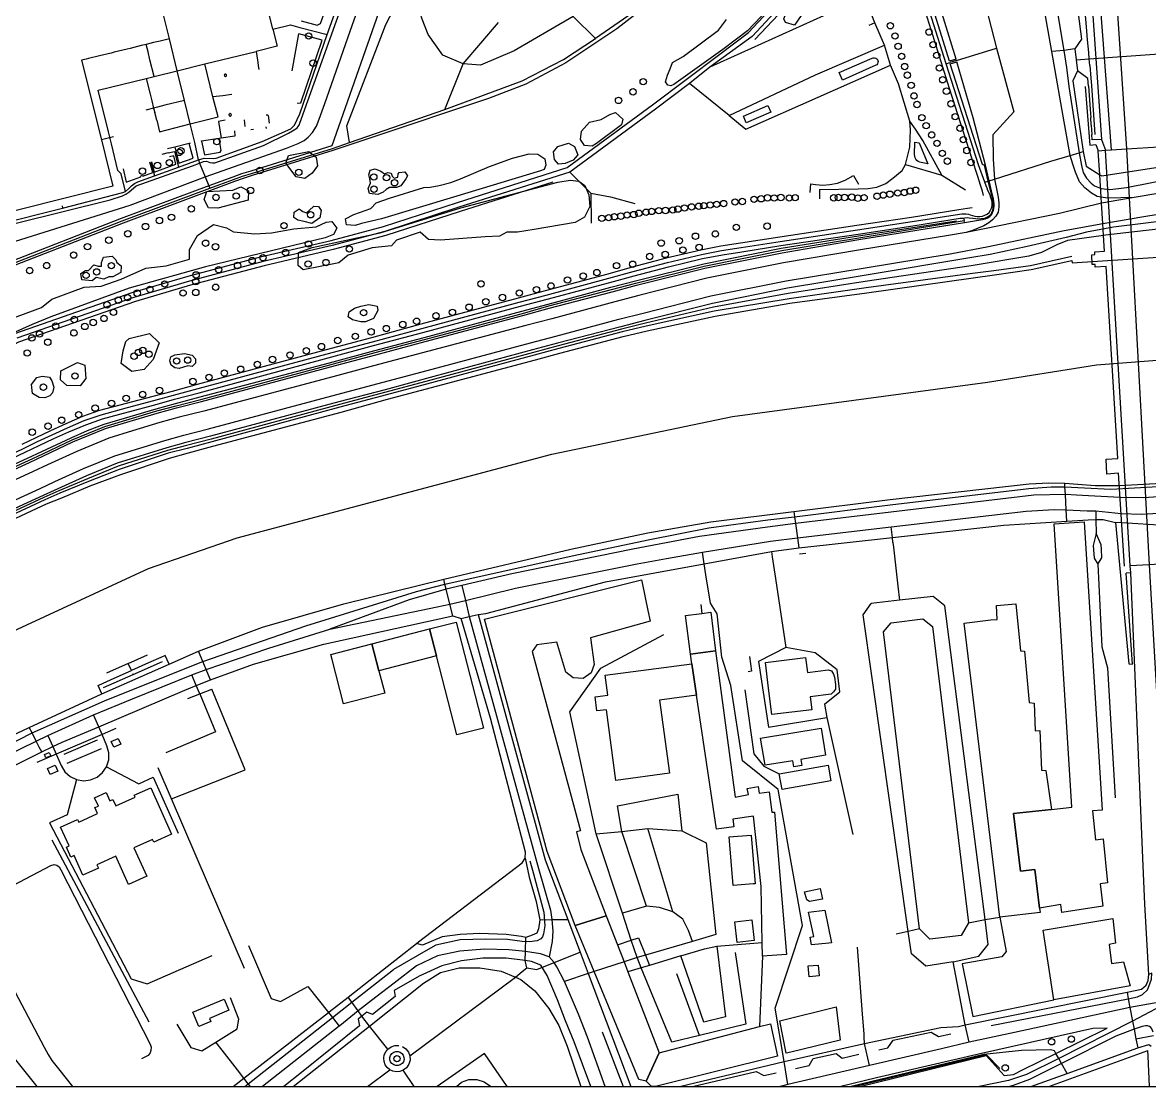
# Model space of a CAD drawing. Header units: metres. Extents: x -847 to 846, y -696 to 697.
# Drawn here: x -468 to 61, y -696 to -196 of the extents above; entities that cross this region are included whole.
import ezdxf

# ---------------------------------------------------------------- set-up
doc = ezdxf.new("R2010")
doc.units = ezdxf.units.M
for name, color, linetype in [('OSM_BARRIER', 1, 'Continuous'), ('OSM_BUILDING', 8, 'Continuous'), ('OSM_GREEN_EXISTING', 94, 'Continuous'), ('OSM_HYDROGRAPHY', 5, 'Continuous'), ('OSM_PATH', 32, 'Continuous'), ('OSM_ROAD_LOCAL', 9, 'Continuous'), ('OSM_ROAD_MAJOR', 30, 'Continuous'), ('OSM_TECHNICAL', 4, 'Continuous'), ('SITE_BORDER', 3, 'Continuous')]:
    doc.layers.add(name, color=color, linetype=linetype)

msp = doc.modelspace()

# ---------------------------------------------------------------- linework, layer by layer
at = {"layer": 'OSM_BARRIER'}
for points in [[(-111.005, -68.473), (-111.719, -80.796), (-115.829, -103.894), (-122.138, -124.667), (-129.167, -142.233), (-138.752, -158.252), (-152.622, -171.343), (-188.757, -199.262), (-212.569, -215.225), (-231.376, -225.222), (-248.943, -232.012), (-304.116, -250.502), (-321.965, -256.413)], [(22.102, -81.898), (18.487, -83.078), (16.132, -84.146), (13.632, -85.582), (11.195, -87.597), (8.865, -90.013), (6.979, -92.618), (5.294, -95.657), (4.373, -98.518), (3.991, -101.624), (4.035, -105.074), (4.329, -108.748), (4.999, -113.412), (5.801, -118.11), (21.231, -209.514), (22.409, -217.396)], [(43.615, -256.102), (30.898, -88.755), (30.503, -86.017), (29.075, -83.835), (26.631, -82.465), (24.414, -82.031), (22.102, -81.898)], [(-16.439, -277.597), (-17.04, -275.416), (-17.93, -272.599), (-19.195, -268.636), (-21.795, -260.399), (-32.426, -227.292), (-41.836, -197.214), (-52.799, -162.604), (-62.002, -133.238), (-63.337, -124.667)], [(-32.527, -214.502), (-58.582, -130.466)], [(-29.407, -213.5), (-55.355, -129.42)], [(31.863, -198.394), (25.729, -127.75)], [(-529.917, -371.429), (-515.383, -365.796), (-471.404, -342.33), (-416.237, -323.038), (-390.012, -315.413), (-355.418, -306.184), (-322.86, -298.592), (-298.277, -292.024), (-263.508, -280.737), (-211.924, -264.35), (-172.011, -235.029), (-140.293, -211.14), (-126.849, -201.01), (-108.186, -180.961), (-98.281, -162.593), (-94.504, -152.341)], [(-123.86, -204.327), (-104.546, -183.577), (-94.222, -164.419), (-90.331, -153.877)], [(-537.66, -307.075), (-426.548, -279.512), (-420.753, -277.631), (-419.219, -276.929), (-417.853, -276.028), (-414.388, -273.056), (-387.989, -263.638), (-384.581, -262.369), (-382.695, -261.534), (-381.304, -261.445), (-379.751, -261.99), (-378.51, -262.246), (-377.483, -262.169), (-354.591, -254.02), (-342.839, -248.209), (-340.978, -247.229), (-339.406, -246.272), (-338.754, -245.704), (-338.309, -245.137), (-337.908, -244.435), (-337.583, -243.623), (-309.892, -166.144)], [(-336.956, -195.611), (-329.438, -197.581), (-327.835, -196.824), (-321.695, -179.692), (-326.118, -176.876)], [(-294.118, -175.061), (-296.417, -179.636), (-322.572, -254.243)], [(32.383, -204.383), (31.863, -198.394)], [(-341.066, -218.999), (-338.027, -201.689)], [(-338.804, -234.205), (-337.131, -234.027), (-327.07, -204.583), (-338.027, -201.689)], [(32.902, -210.338), (32.383, -204.383)], [(33.435, -216.461), (33.172, -213.422), (32.902, -210.338)], [(-29.407, -213.5), (-32.527, -214.502)], [(-32.113, -215.771), (-29, -214.78)], [(-15.624, -263.237), (-16.119, -263.248), (-16.608, -263.17), (-16.934, -262.903), (-17.14, -262.525), (-32.113, -215.771)], [(-15.624, -263.237), (-21.331, -241.118), (-29, -214.78)], [(33.435, -216.461), (33.955, -222.461)], [(22.409, -217.396), (23.568, -226.301), (28.398, -257.437), (29.476, -263.46), (30.328, -266.733), (31.812, -269.415), (33.993, -271.731), (35.534, -273.067), (38.748, -274.313), (42.832, -274.659), (46.91, -274.18), (50.644, -273.701), (84.819, -267.033)], [(31.299, -226.402), (33.454, -253.842), (36.16, -253.63)], [(33.955, -222.461), (34.256, -225.967)], [(34.256, -225.967), (35.791, -248.877)], [(-372.584, -242.242), (-375.697, -242.721), (-374.463, -250.658)], [(-368.261, -247.218), (-367.985, -249.656), (-374.463, -250.658), (-375.422, -250.814)], [(-396.283, -254.799), (-394.31, -262.391), (-387.625, -259.953), (-389.417, -253.107)], [(-389.417, -253.107), (-396.283, -254.799)], [(-389.004, -253.007), (-389.417, -253.107)], [(-383.66, -252.094), (-383.992, -252.15)], [(-383.66, -252.094), (-382.282, -258.45), (-375.002, -257.115), (-374.413, -256.413), (-375.422, -250.814)], [(-375.422, -250.814), (-383.66, -252.094)], [(36.16, -253.63), (37.401, -256.491)], [(-321.965, -256.413), (-359.973, -268.202), (-364.17, -269.471), (-368.255, -270.974), (-420.547, -290.477), (-531.326, -333.569), (-647.594, -379.522)], [(-322.572, -254.243), (-360.606, -266.031), (-364.884, -267.334), (-369.057, -268.859), (-380.302, -273.056), (-421.355, -288.373), (-532.128, -331.465), (-547.446, -337.354)], [(-407.19, -261.734), (-405.862, -266.532), (-395.694, -262.881), (-396.734, -258.873), (-398.795, -259.408)], [(-396.283, -254.799), (-399.735, -255.645)], [(-420.54, -265.074), (-418.993, -271.241), (-412.221, -268.814), (-412.377, -268.38), (-411.431, -268.046), (-411.275, -268.48), (-406.595, -266.799), (-407.942, -261.912)], [(-26.475, -288.128), (-25.291, -287.95), (-24.232, -287.861), (-23.173, -287.95), (-21.532, -288.24), (-20.235, -288.373), (-19.17, -288.44), (-17.642, -288.395), (-15.894, -288.106), (-14.277, -287.46), (-13.143, -286.425), (-12.536, -285.457), (-12.154, -284.41), (-11.928, -283.564), (-11.797, -282.562), (-11.797, -281.471), (-11.891, -280.414), (-12.172, -279.223), (-14.265, -270.74), (-16.119, -263.248)], [(-16.921, -288.763), (-15.643, -288.429), (-14.528, -287.961), (-13.551, -287.316), (-12.836, -286.57), (-12.223, -285.512), (-11.84, -284.499), (-11.634, -283.575), (-11.508, -282.596), (-11.54, -281.505), (-11.634, -280.369), (-11.865, -279.156), (-12.135, -277.998), (-13.858, -270.607), (-15.624, -263.237)], [(-97.849, -276.106), (-97.642, -271.976), (-95.375, -272.354), (-91.929, -272.621), (-88.59, -272.421), (-85, -271.742), (-81.429, -270.339), (-77.583, -268.068), (-75.233, -272.165)], [(-218.665, -271.23), (-262.23, -284.989), (-297.119, -296.321), (-321.852, -302.923), (-354.291, -310.481), (-388.797, -319.687), (-414.739, -327.235), (-469.619, -346.404), (-512.745, -369.492), (-528.551, -375.815)], [(-21.858, -283.353), (-24.082, -283.698), (-28.141, -284.31), (-50.319, -287.794), (-75.948, -291.613), (-112.221, -297.145), (-130.62, -299.839), (-139.873, -301.308), (-149.295, -303.19), (-165.44, -306.997), (-181.465, -311.194), (-192.967, -314.389), (-222.342, -322.303), (-235.035, -325.765), (-280.749, -337.999), (-303.947, -344.311), (-325.097, -350.011), (-385.733, -366.275), (-397.392, -369.481), (-406.589, -371.863), (-419.012, -375.091), (-431.523, -378.453), (-439.592, -381.292), (-447.429, -384.665), (-454.633, -387.96), (-461.481, -391.232), (-467.99, -394.416)], [(126.849, -282.262), (44.448, -292.37), (31.844, -294.807)], [(-607.117, -467.252), (-590.81, -459.727), (-565.45, -448.039), (-537.328, -434.881), (-464.914, -401.852), (-458.235, -398.735), (-444.434, -392.245), (-429.042, -385.889), (-404.741, -378.631), (-395.638, -376.204), (-383.954, -373.243), (-323.437, -356.968), (-302.105, -351.28), (-278.963, -345.046), (-233.036, -332.856), (-220.676, -329.35), (-191.15, -321.658), (-179.711, -318.608), (-147.641, -310.659), (-111.281, -303.29), (-75.108, -297.357), (-25.566, -289.308)], [(-606.572, -468.121), (-590.365, -460.685), (-565.006, -448.996), (-536.908, -435.849), (-464.513, -402.821), (-457.816, -399.704), (-444.052, -393.225), (-428.71, -386.891), (-404.459, -379.655), (-395.369, -377.217), (-383.697, -374.256), (-323.192, -357.992), (-301.836, -352.304), (-278.706, -346.07), (-232.748, -333.858), (-220.413, -330.463), (-190.893, -322.671), (-179.466, -319.632), (-147.41, -311.683), (-111.112, -304.392), (-74.977, -298.225), (-25.41, -290.243)], [(-559.618, -443.987), (-537.748, -433.923), (-465.352, -400.795), (-458.68, -397.722), (-444.835, -391.243), (-437.217, -387.859), (-429.367, -384.921), (-405.016, -377.618), (-395.914, -375.136), (-384.286, -371.963), (-323.662, -356.011), (-302.368, -350.3), (-279.201, -344.111), (-233.343, -331.765), (-220.858, -328.571), (-191.42, -320.578), (-179.961, -317.528), (-147.886, -309.546), (-111.45, -302.177), (-75.233, -296.488), (-29.256, -289.342)], [(-538.506, -432.176), (-466.499, -398.034), (-459.902, -394.884), (-452.954, -391.644), (-445.913, -388.505), (-438.057, -385.121), (-430.219, -382.371), (-417.997, -379.021), (-405.536, -375.714), (-396.434, -373.143), (-384.762, -370.082), (-324.214, -353.707), (-302.976, -347.996), (-279.778, -341.818), (-233.97, -329.55), (-221.415, -326.211), (-191.99, -318.296), (-180.513, -315.201), (-164.387, -310.96), (-148.418, -307.13), (-139.115, -305.438), (-129.925, -303.958), (-111.619, -301.075), (-75.359, -295.62), (-49.73, -291.702), (-27.527, -288.24), (-26.475, -288.128), (-25.974, -288.251), (-25.723, -288.585), (-25.623, -288.907), (-25.566, -289.308)], [(-25.41, -290.243), (-25.566, -289.308)], [(-25.41, -290.243), (-16.921, -288.763)], [(31.844, -294.807), (22.246, -297.268), (3.934, -301.464), (-13.394, -305.194), (-22.854, -306.73), (-72.508, -315.09), (-108.574, -321.057), (-143.757, -328.159), (-175.551, -336.14), (-186.79, -339.101), (-216.541, -346.849), (-228.2, -349.955), (-274.54, -362.512), (-297.519, -368.69), (-319.277, -374.356), (-379.538, -390.564), (-391.102, -393.548), (-400.011, -395.941), (-423.278, -403.188), (-437.756, -409.177), (-451.131, -415.177), (-458.116, -418.305), (-530.149, -451.412)], [(25.003, -306.151), (5.507, -310.559), (-11.74, -312.897), (-21.695, -314.199), (-71.663, -320.856), (-107.829, -325.955), (-142.943, -331.855), (-174.906, -338.845), (-186.176, -341.562), (-215.946, -349.354), (-227.479, -352.527), (-273.933, -364.916), (-296.899, -371.05), (-318.682, -376.839), (-378.886, -393.136), (-390.401, -396.219), (-399.303, -398.524), (-422.295, -406.138), (-436.729, -411.771), (-450.229, -417.259), (-457.283, -420.309), (-529.152, -453.694)], [(-528.294, -455.675), (-456.456, -422.313), (-449.314, -419.374), (-435.914, -413.83), (-421.505, -408.487), (-398.658, -400.884), (-389.874, -398.245), (-378.366, -395.173), (-318.124, -379.165), (-296.36, -373.098), (-273.413, -366.965), (-226.884, -354.631), (-215.414, -351.603), (-185.631, -343.755), (-174.373, -341.105), (-142.448, -334.092), (-107.497, -328.125), (-71.324, -323.16), (-21.375, -316.236), (-11.327, -314.834), (5.801, -312.329), (25.021, -308.099), (25.166, -309.134), (79.681, -305.594)], [(-519.304, -558.312), (-463.247, -529.814), (-429.236, -514.786), (-394.535, -500.838), (-383.102, -496.207), (-334.72, -479.575), (-282.71, -463.356), (-269.372, -459.983), (-209.619, -446.725), (-173.239, -439.077), (-145.511, -433.534), (-117.702, -429.838), (-105.267, -428.302), (-60.405, -422.691), (4.793, -415.044), (15.211, -414.287), (21.739, -414.209), (30.841, -414.71), (43.315, -415.344), (87.763, -412.817)], [(-102.842, -445.679), (-99.942, -445.345)], [(-149.277, -469.468), (-148.757, -473.687)], [(-429.649, -508.485), (-415.823, -502.329), (-402.053, -496.207)], [(-126.335, -493.925), (-125.414, -500.815), (-127.068, -501.082)], [(-415.823, -502.329), (-415.986, -502.073)], [(-397.849, -560.716), (-363.199, -547.046), (-378.83, -509.242)], [(-390.163, -513.617), (-384.556, -511.491), (-378.83, -509.242)], [(-128.64, -509.609), (-124.343, -539.61), (-119.719, -545.365), (-112.415, -549.061)], [(-423.886, -527.732), (-430.351, -530.504), (-451.964, -539.733), (-461.048, -543.606)], [(-432.682, -533.265), (-448.281, -539.933)], [(-397.849, -560.716), (-403.97, -546.222)], [(-363.487, -640.365), (-397.849, -560.716)], [(-453.919, -580.041), (-408.462, -665.446)], [(-229.584, -589.904), (-228.325, -594.146), (-223.025, -614.005), (-222.43, -620.428), (-223.144, -624.124)], [(-8.865, -616.343), (-5.876, -632.428), (-7.975, -634.855), (-26.5, -638.261), (-21.501, -662.841), (16.577, -655.093)], [(-23.549, -618.903), (-15.699, -617.389), (-8.865, -616.343)], [(-223.144, -624.124), (-223.608, -625.46), (-224.404, -626.417), (-226.095, -627.352), (-229.672, -627.92), (-233.137, -627.742), (-239.978, -626.718), (-250.333, -626.573), (-262.205, -626.907), (-273.619, -629.356)], [(-46.51, -621.808), (-51.816, -623.022), (-57.492, -624.313)], [(-273.619, -629.356), (-278.387, -632.061), (-293.523, -640.844)], [(-188.362, -629.3), (-181.878, -627.085), (-178.533, -625.949), (-175.282, -634.131), (-173.377, -638.929)], [(-141.796, -629.935), (-120.427, -628.131)], [(-158.599, -634.388), (-173.377, -638.929), (-177.224, -640.109), (-183.457, -642.013)], [(-120.302, -634.554), (-121.68, -667.65)], [(-208.748, -674.874), (-212.807, -664.934), (-216.529, -655.115), (-221.346, -643.649), (-224.366, -638.785), (-228.682, -637.07), (-231.671, -636.603), (-240.573, -635.568), (-251.643, -635.478), (-261.685, -636.714), (-270.863, -639.119), (-281.45, -644.017), (-293.297, -650.74)], [(-363.352, -695.747), (-361.739, -694.478), (-322.203, -663.397), (-313.081, -656.228), (-293.523, -640.844)], [(-12.956, -667.205), (51.484, -654.57), (55.731, -653.635), (58.087, -652.611), (60.449, -650.317), (61.62, -647.59), (62.409, -645.308), (62.535, -642.603)], [(-293.297, -650.74), (-292.708, -653.457), (-303.421, -661.95), (-306.021, -660.837)], [(-306.021, -660.837), (-308.351, -662.707), (-310.174, -664.165)], [(-310.174, -664.165), (-309.535, -667.327), (-336.749, -689.201), (-344.988, -695.747)], [(-195.51, -670.11), (-185.676, -695.747)], [(-61.357, -677.624), (-58.92, -674.017), (-41.009, -670.299), (-37.57, -672.336)], [(-37.57, -672.336), (-31.919, -671.078)], [(41.491, -668.407), (34.87, -668.596), (-17.422, -680.329)], [(-6.885, -690.559), (-2.431, -690.147), (2.105, -687.799), (17.51, -680.218), (41.491, -668.407)], [(57.936, -667.672), (54.209, -668.852), (45.626, -672.08), (20.097, -684.904), (5.131, -692.418), (-2.6, -695.357)], [(63.186, -670.232), (62.472, -668.685), (62.009, -668.051), (61.382, -667.55), (60.536, -667.216), (59.534, -667.216), (57.936, -667.672)], [(-200.914, -695.747), (-208.748, -674.874)], [(-240.11, -695.747), (-250.791, -680.318), (-273.074, -695.747)], [(-98.344, -685.851), (-96.534, -682.656), (-85.62, -680.229), (-82.876, -682.411)], [(-17.422, -680.329), (-66.726, -691.762), (-83.446, -695.747)], [(-82.876, -682.411), (-75.002, -680.663)], [(-8.777, -687.298), (-15.079, -680.908), (-76.6, -695.747)], [(-74.621, -695.747), (-15.205, -681.242), (-6.885, -690.559)], [(-65.673, -678.581), (-61.357, -677.624)], [(14.145, -695.747), (60.693, -678.938)], [(61.406, -695.747), (60.862, -681.52), (60.693, -678.938)], [(-104.847, -687.298), (-98.344, -685.851)], [(-153.097, -695.747), (-123.234, -688.656), (-119.713, -690.604)], [(-119.713, -690.604), (-113.918, -689.313)], [(-2.6, -695.357), (-4.282, -695.747)]]:
    msp.add_lwpolyline(points, dxfattribs=at)
at = {"layer": 'OSM_BUILDING'}
for points in [[(30.779, -430.706), (39.28, -566.037), (34.732, -566.316), (36.135, -579.941), (39.625, -579.585), (41.742, -600.112), (38.34, -600.613), (39.512, -611.133), (20.254, -614.105), (19.834, -610.409), (9.817, -612.079), (7.587, -593.845), (0.89, -594.669), (-2.406, -567.674), (15.38, -565.703), (24.959, -564.702), (16.595, -431.597)], [(-208.209, -620.116), (-221.384, -585.496), (-250.822, -476.381), (-177.061, -457.879), (-176.779, -459.271), (-174.098, -472.407), (-173.083, -477.371), (-201.111, -485.231), (-199.401, -497.654), (-200.735, -501.561), (-204.519, -504.244), (-209.155, -503.999), (-212.563, -501.316), (-216.811, -487.179), (-226.17, -488.481), (-228.425, -491.654), (-205.753, -575.7), (-207.614, -576.29), (-205.578, -584.572), (-193.631, -615.608)], [(-25.516, -478.206), (-13.093, -476.692), (-10.042, -476.614), (-10.412, -470.002), (-1.303, -469.245), (0.846, -491.253), (2.694, -491.342), (4.88, -515.454), (7.23, -515.877), (7.818, -528.812), (9.917, -528.645), (10.675, -547.224), (12.774, -547.391), (15.38, -565.703), (-2.406, -567.674), (0.89, -594.669), (7.587, -593.845), (9.817, -612.079), (10.055, -614.027), (-8.865, -616.343)], [(-156.368, -474.622), (-148.757, -473.687), (-144.578, -473.175), (-142.348, -491.32), (-154.138, -492.767)], [(-273.419, -493.657), (-300.408, -500.648), (-303.684, -488.002), (-276.695, -481.012)], [(-276.695, -481.012), (-264.122, -477.761), (-251.235, -527.51), (-263.809, -530.771), (-273.419, -493.657)], [(-41.761, -626.673), (-46.51, -621.808), (-63.493, -482.314), (-59.847, -478.095), (-45.056, -476.292), (-40.47, -479.876), (-23.549, -618.903), (-26.97, -624.87)], [(-300.408, -500.648), (-297.682, -511.179), (-317.009, -516.188), (-322.391, -495.405), (-323.011, -493.012), (-303.684, -488.002)], [(-142.348, -491.32), (-133.095, -559.893), (-126.842, -558.713), (-127.45, -555.885), (-122.244, -555.017), (-121.774, -558.022), (-117.182, -557.466), (-115.879, -566.984), (-114.676, -566.939), (-109.032, -633.82), (-120.302, -634.554), (-120.427, -628.131), (-120.947, -601.96), (-124.531, -568.909), (-134.147, -570.323), (-133.709, -573.819), (-141.859, -574.898), (-151.256, -512.036), (-153.455, -497.331), (-154.138, -492.767)], [(-193.606, -518.894), (-198.035, -519.484), (-198.912, -512.905), (-192.936, -512.103), (-194.182, -502.763), (-153.455, -497.331), (-151.256, -512.036), (-168.591, -514.352), (-163.992, -548.738), (-189.171, -552.1)], [(-117.389, -508.83), (-118.88, -496.663), (-100.061, -494.348), (-99.196, -501.383), (-89.379, -500.181), (-87.963, -500.626), (-86.911, -502.14), (-86.422, -503.587), (-85.99, -507.127), (-86.071, -509.198), (-86.911, -510.5), (-87.982, -511.58), (-97.874, -512.793), (-97.129, -518.905), (-115.867, -521.209)], [(-121.167, -532.33), (-92.731, -527.621), (-90.651, -540.311), (-102.241, -542.215), (-101.758, -545.143), (-105.599, -545.777), (-106.081, -542.861), (-119.093, -544.987)], [(-422.846, -532.363), (-421.624, -535.001), (-424.863, -536.504), (-426.078, -533.866)], [(-455.153, -538.976), (-454.483, -540.534), (-456.757, -541.514), (-457.427, -539.955)], [(-452.34, -544.931), (-451.1, -547.736), (-454.696, -549.328), (-455.936, -546.523)], [(-89.467, -544.898), (-88.133, -552.256), (-111.074, -556.43), (-112.415, -549.061)], [(-418.003, -600.958), (-423.955, -587.7), (-432.801, -591.674), (-432.061, -593.311), (-439.385, -596.595), (-443.513, -587.388), (-445.054, -588.079), (-447.141, -583.437), (-445.894, -582.869), (-449.859, -574.03), (-441.859, -570.446), (-441.327, -571.626), (-432.462, -567.64), (-433.728, -564.824), (-432.13, -564.112), (-433.884, -560.204), (-428.465, -557.777), (-426.717, -561.674), (-425.289, -561.039), (-423.93, -564.056), (-414.921, -560.015), (-415.353, -559.058), (-407.51, -555.54), (-397.743, -577.303), (-406.094, -581.054), (-406.626, -579.874), (-415.391, -583.804), (-409.42, -597.107)], [(-125.665, -577.759), (-123.773, -600.613), (-124.625, -600.68), (-134.053, -601.459), (-135.939, -578.605)], [(-93.213, -602.806), (-92.173, -607.76), (-98.187, -608.973), (-99.534, -608.072), (-100.599, -604.398)], [(-91.039, -613.003), (-87.807, -628.276), (-89.173, -628.454), (-97.254, -629.3), (-97.881, -625.593), (-96.139, -625.326), (-98.62, -613.994)], [(-188.362, -629.3), (-185.299, -637.248), (-183.457, -642.013), (-168.854, -679.906), (-174.956, -693.298), (-178.376, -692.474), (-199.288, -641.757), (-208.209, -620.116), (-193.631, -615.608)], [(-125.289, -617.589), (-124.211, -627.263), (-132.168, -628.154), (-133.245, -618.48)], [(45.476, -628.51), (42.419, -629.155), (43.571, -638.05), (49.178, -637.248), (52.348, -648.458), (16.577, -655.093), (11.558, -622.332), (44.273, -616.844)], [(-141.796, -629.935), (-137.731, -663.086), (-147.854, -665.557), (-158.599, -634.388), (-147.504, -631.17)], [(-94.09, -638.751), (-93.671, -643.839), (-98.419, -644.228), (-98.839, -639.141)], [(-387.744, -660.926), (-373.079, -654.726), (-370.867, -659.958), (-380.001, -663.82), (-379.362, -665.334), (-384.894, -667.672)], [(-85.758, -658.421), (-83.81, -674.017), (-106.996, -679.594), (-109.157, -680.118), (-112.076, -665)], [(-168.854, -679.906), (-121.68, -667.65), (-116.524, -666.314), (-113.192, -681.498), (-170.545, -695.747), (-172.363, -695.747), (-174.956, -693.298)]]:
    msp.add_lwpolyline(points, close=True, dxfattribs=at)
at = {"layer": 'OSM_GREEN_EXISTING'}
for points in [[(-85.188, -174.66), (-83.002, -178.356), (-82.67, -183.644), (-84.938, -186.505), (-93.758, -192.382), (-99.221, -191.547), (-102.159, -192.972), (-105.267, -197.514), (-109.47, -196.245), (-110.228, -194.653), (-107.873, -188.854), (-99.384, -176.508), (-97.793, -165.076), (-93.927, -161.046), (-91.403, -163.985), (-91.403, -171.543), (-97.373, -177.098), (-97.874, -182.72), (-94.767, -182.976), (-91.823, -177.176), (-90.062, -175.25)], [(-68.8, -213.088), (-68.261, -212.887), (-67.76, -212.854), (-67.096, -213.021), (-66.638, -213.322), (-66.325, -213.689), (-66.093, -214.179), (-66.018, -214.691), (-66.074, -215.147), (-66.287, -215.659), (-66.663, -216.116), (-67.096, -216.394), (-82.726, -223.407), (-84.28, -219.856)], [(-116.343, -238.457), (-127.876, -243.478), (-129.273, -240.261), (-117.746, -235.24)], [(-200.209, -254.387), (-203.818, -254.053), (-205.666, -251.204), (-205.246, -247.33), (-201.468, -243.055), (-196.005, -241.786), (-191.971, -239.526), (-189.283, -238.602), (-185.925, -241.708), (-186.514, -244.391), (-198.273, -253.051)], [(-209.111, -260.866), (-212.895, -262.547), (-216.084, -262.792), (-218.02, -260.699), (-218.439, -257.081), (-216.422, -254.476), (-211.379, -252.962), (-208.61, -254.476), (-206.931, -258.506)], [(-45.012, -262.246), (-45.783, -262.057), (-46.466, -261.846), (-47.18, -261.534), (-47.769, -261.078), (-48.245, -260.499), (-48.577, -259.842), (-48.827, -259.118), (-48.896, -258.306), (-48.827, -252.439), (-46.766, -252.84), (-42.594, -262.669)], [(-333.291, -256.87), (-329.821, -259.53), (-329.213, -263.616), (-331.662, -267.089), (-335.133, -269.538), (-339.218, -268.714), (-344.117, -262.391), (-342.889, -258.718)], [(-311.615, -291.613), (-315.562, -291.368), (-316.069, -288.418), (-312.204, -286.403), (-304.135, -283.553), (-301.698, -281.026), (-295.483, -278.844), (-279.27, -273.801), (-276.326, -273.634), (-272.041, -272.788), (-266.578, -271.364), (-262.13, -269.683), (-248.435, -263.883), (-237.679, -260.02), (-229.866, -258.005), (-225.832, -258.172), (-222.555, -260.354), (-221.967, -263.215), (-222.806, -265.319), (-224.573, -265.987), (-265.406, -278.343), (-299.18, -288.507), (-308.589, -290.689)], [(-288.172, -266.488), (-286.913, -268.258), (-287.753, -269.772), (-290.108, -273), (-292.082, -273.757), (-295.358, -273.846), (-296.993, -274.77), (-298.465, -276.028), (-300.902, -277.119), (-304.768, -276.618), (-305.438, -274.18), (-304.304, -271.697), (-304.68, -269.638), (-305.188, -267.757), (-304.555, -265.608), (-302.08, -264.94), (-299.518, -266.031), (-297.833, -267.289), (-296.241, -266.744), (-294.6, -267.033), (-294.224, -268.469), (-293.253, -269.349), (-291.449, -268.97), (-291.405, -267.334), (-290.86, -266.655)], [(-376.079, -283.542), (-380.365, -283.341), (-382.407, -279.456), (-381.179, -275.583), (-368.931, -274.97), (-365.254, -273.534), (-361.583, -275.371), (-361.783, -279.657)], [(-201.381, -282.629), (-203.905, -287.661), (-208.272, -290.188), (-227.511, -293.46), (-235.329, -294.718), (-240.366, -294.807), (-243.73, -296.577), (-250.534, -296.989), (-271.452, -298.503), (-277.084, -298.247), (-281.031, -294.718), (-292.207, -298.503), (-294.556, -301.108), (-303.634, -302.121), (-314.804, -305.483), (-319.258, -309.179), (-335.979, -312.452), (-338.247, -310.348), (-338.077, -304.303), (-331.775, -301.865), (-299.85, -295.063), (-261.873, -283.386), (-216.422, -271.197), (-210.54, -270.362), (-206.593, -270.863), (-203.655, -272.877), (-201.807, -277.163)], [(-331.023, -282.585), (-328.793, -282.662), (-327.49, -284.51), (-328.167, -288.006), (-331.944, -290.733), (-335.515, -289.687), (-338.416, -289.175), (-340.389, -287.872), (-340.22, -285.356), (-337.871, -283.842), (-336.192, -285.056), (-334.337, -285.69), (-333.078, -284.51)], [(-421.505, -313.709), (-425.371, -315.646), (-427.219, -315.724), (-429.487, -316.737), (-433.101, -316.069), (-435.037, -317.661), (-439.823, -317.071), (-440.331, -314.132), (-438.226, -312.708), (-436.797, -312.786), (-434.198, -310.103), (-432.262, -310.771), (-430.664, -310.693), (-430.583, -309.012), (-429.656, -306.485), (-425.709, -305.984), (-423.942, -307.665), (-423.522, -308.923), (-421.424, -310.604)], [(-301.209, -329.417), (-300.902, -331.454), (-302.945, -335.228), (-306.722, -336.764), (-308.865, -336.764), (-310.907, -336.352), (-312.749, -335.929), (-314.804, -334.471), (-314.365, -332.066), (-311.803, -330.352), (-308.921, -329.406), (-305.2, -328.693), (-302.682, -329.194)], [(-419.294, -346.07), (-417.671, -344.645), (-408.08, -342.252), (-403.601, -346.693), (-406.376, -354.486), (-410.548, -359.161), (-416.406, -360.13), (-421.43, -356.334), (-420.421, -350.434)], [(-388.001, -352.515), (-386.573, -354.152), (-386.473, -356.289), (-388.102, -357.725), (-390.144, -357.413), (-394.128, -358.749), (-396.271, -358.438), (-398.006, -357.213), (-398.514, -355.176), (-398.106, -353.228), (-396.271, -352.315), (-391.679, -351.703)], [(-438.458, -357.146), (-438.05, -363.48), (-440.707, -366.842), (-446.934, -366.642), (-449.891, -363.981), (-449.791, -359.907), (-441.928, -355.922)], [(-463.015, -370.516), (-463.517, -366.319), (-461.08, -363.035), (-458.48, -362.367), (-455.034, -362.868), (-454.026, -364.549), (-453.098, -367.488), (-453.606, -370.182), (-454.865, -371.607), (-457.302, -372.531), (-459.99, -372.286)], [(-289.569, -680.296), (-288.949, -681.131), (-288.617, -682.121), (-288.611, -683.168), (-288.924, -684.17), (-289.532, -685.016), (-290.371, -685.639), (-291.361, -685.973), (-292.407, -685.973), (-293.404, -685.661), (-294.256, -685.049), (-294.876, -684.214), (-295.208, -683.223), (-295.214, -682.177), (-294.901, -681.186), (-294.293, -680.329), (-293.454, -679.706), (-292.464, -679.383), (-291.418, -679.372), (-290.421, -679.683)]]:
    msp.add_lwpolyline(points, close=True, dxfattribs=at)
for points in [[(-111.068, -183.054), (-127.362, -200.197), (-138.877, -208.936), (-161.894, -225.411), (-163.322, -225.99), (-164.751, -225.745), (-165.759, -224.142), (-164.838, -221.036), (-163.579, -218.008), (-162.483, -215.158), (-157.527, -212.219), (-140.976, -199.863), (-137.11, -194.987)], [(-474.524, -335.94), (-458.862, -330.151), (-453.925, -326.177), (-438.865, -320.634), (-430.871, -320.121), (-421.474, -316.871), (-409.79, -311.683), (-400.268, -310.604), (-389.304, -307.342), (-389.304, -302.889), (-385.571, -296.266), (-377.984, -291.201), (-371.957, -292.648), (-368.706, -294.574), (-358.582, -295.542), (-350.876, -295.052), (-340.395, -293.126), (-329.789, -292.169), (-325.216, -289.998), (-322.56, -289.754), (-320.154, -292.893), (-321.72, -295.776), (-325.573, -297.468), (-381.837, -311.082), (-417.715, -320.99), (-454.502, -334.437), (-463.235, -338.144), (-485.982, -348.263)], [(-446.796, -543.94), (-430.645, -537.05)]]:
    msp.add_lwpolyline(points, dxfattribs=at)
for centre in [(-60.236, -197.848), (-42.087, -200.809), (-333.373, -202.668), (-58.049, -202.635), (-56.621, -207.511), (-40.17, -206.743), (-54.942, -212.219), (-38.472, -211.752), (-331.305, -215.403), (-53.514, -217.006), (-37.238, -217.685), (-52.254, -221.036), (-35.659, -223.207), (-181.089, -228.873), (-176.296, -224.086), (-50.488, -225.823), (-33.899, -228.561), (-187.861, -232.892), (-49.147, -230.788), (-47.719, -234.817), (-31.781, -234.495), (-45.451, -240.996), (-43.434, -244.736), (-29.789, -240.528), (-40.871, -249.1), (-27.521, -245.972), (-376.455, -252.272), (-38.347, -253.051), (-25.999, -251.315), (-394.172, -257.293), (-393.333, -256.525), (-35.828, -257.716), (-24.307, -256.413), (-404.346, -263.415), (-398.783, -262.091), (-356.233, -265.786), (-33.479, -261.412), (-22.384, -262.024), (-411.419, -266.098), (-338.015, -266.677), (-302.794, -268.848), (-296.824, -269.182), (-360.681, -275.148), (-302.707, -274.558), (-293.046, -271.531), (-56.784, -276.34), (-53.708, -276.15), (-50.983, -275.471), (-48.358, -275.048), (-376.906, -278.421), (-367.397, -277.787), (-141.803, -281.649), (-138.526, -281.304), (-133.182, -280.603), (-129.774, -280.347), (-124.261, -279.334), (-120.941, -279.078), (-117.953, -278.61), (-114.802, -278.677), (-111.65, -278.455), (-107.704, -278.711), (-104.972, -278.521), (-86.829, -278.633), (-84.643, -278.466), (-81.749, -278.466), (-78.347, -278.299), (-75.484, -278.766), (-72.59, -278.555), (-66.488, -277.865), (-63.556, -277.33), (-60.474, -276.929), (-388.49, -283.798), (-332.452, -286.57), (-186.765, -287.227), (-183.902, -286.67), (-180.707, -286.481), (-178.351, -285.868), (-174.981, -285.401), (-172.337, -285.011), (-168.973, -284.666), (-165.859, -284.566), (-162.414, -284.343), (-160.014, -283.909), (-156.901, -283.397), (-153.574, -282.885), (-150.216, -282.585), (-147.817, -282.306), (-144.872, -281.961), (-409.978, -292.102), (-403.444, -289.264), (-397.774, -287.772), (-344.969, -291.702), (-195.723, -288.228), (-192.485, -287.928), (-189.835, -287.527), (-132.575, -292.459), (-118.109, -291.935), (-418.316, -295.475), (-151.782, -296.644), (-142.404, -295.564), (-437.217, -301.531), (-427.219, -298.503), (-381.768, -299.928), (-377.126, -301.576), (-333.46, -300.273), (-314.303, -302.622), (-167.852, -299.861), (-159.419, -298.77), (-157.665, -303.101), (-150.047, -301.854), (-443.739, -305.483), (-359.923, -308.088), (-354.798, -306.741), (-344.211, -304.303), (-173.239, -306.151), (-165.96, -305.205), (-464.4, -312.774), (-456.419, -310.437), (-432.932, -313.375), (-426.016, -310.448), (-375.635, -312.374), (-366.751, -310.381), (-333.623, -309.68), (-325.222, -309.012), (-188.813, -310.481), (-181.239, -309.78), (-437.894, -314.978), (-386.391, -317.995), (-386.222, -314.8), (-211.849, -317.216), (-204.45, -315.346), (-198.041, -313.721), (-413.862, -323.372), (-407.898, -321.613), (-401.007, -319.086), (-392.355, -323.294), (-386.391, -323.038), (-377.063, -320.6), (-252.463, -319.008), (-234.477, -323.305), (-226.433, -321.713), (-219.573, -319.977), (-428.058, -328.838), (-422.771, -326.656), (-418.398, -325.476), (-250.183, -327.391), (-242.39, -325.42), (-425.039, -332.367), (-307.581, -332.534), (-273.569, -333.992), (-265.876, -332.344), (-258.039, -329.973), (-452.171, -338.834), (-443.438, -335.728), (-438.476, -339.001), (-434.53, -337.153), (-429.487, -335.228), (-296.931, -339.992), (-289.194, -338.077), (-282.697, -336.563), (-463.348, -344.378), (-459.733, -342.53), (-443.607, -342.029), (-311.477, -343.654), (-304.072, -341.517), (-455.874, -346.393), (-411.262, -350.256), (-334.456, -350.434), (-327.384, -348.452), (-319.728, -345.58), (-465.534, -351.436), (-415.328, -352.95), (-413.273, -351.18), (-408.406, -352.026), (-395.381, -355.22), (-390.169, -354.797), (-350.35, -354.519), (-342.125, -352.438), (-372.978, -360.887), (-365.329, -359.072), (-357.479, -356.812), (-443.1, -362.278), (-387.738, -364.827), (-380.164, -362.902), (-457.928, -367.51), (-411.306, -370.917), (-403.419, -369.069), (-425.947, -375.091), (-419.062, -372.753), (-441.346, -380.39), (-433.634, -377.34), (-455.742, -385.811), (-449.333, -383.006), (-463.178, -388.627), (15.461, -674.774), (24.708, -673.516), (-291.912, -682.678), (-6.296, -687.042)]:
    msp.add_circle(centre, 1.5, dxfattribs=at)
at = {"layer": 'OSM_HYDROGRAPHY'}
msp.add_lwpolyline([(-708.111, -610.476), (-638.623, -565.87), (-602.845, -546.067), (-563.151, -524.103), (-408.631, -452.581), (-366.977, -438.198), (-219.147, -398.936), (-134.366, -381.292), (-14.66, -365.106), (36.498, -357.08), (97.686, -352.382)], dxfattribs=at)
at = {"layer": 'OSM_PATH'}
for points in [[(-15.887, -271.274), (-18.832, -263.17), (-34.08, -215.67), (-60.906, -130.389), (-67.584, -106.622), (-88.389, -42.724), (-101.871, -0.134), (-109.721, 22.687)], [(28.868, -107.935), (38.829, -251.181), (40.771, -256.28)], [(-350.181, -199.496), (-358.582, -165.198), (-360.023, -159.32), (-369.859, -119.19)], [(-198.637, -203.793), (-209.205, -193.54), (-212.889, -189.967), (-224.729, -178.49), (-226.233, -177.031), (-232.629, -170.831), (-245.033, -158.797), (-258.828, -145.417), (-270.111, -134.474), (-280.755, -124.132)], [(-209.205, -193.54), (-236.952, -209.659), (-252.764, -216.383), (-260.827, -215.759), (-270.387, -211.652), (-277.291, -202.023), (-280.06, -194.798), (-282.378, -187.306), (-283.286, -179.681), (-281.287, -171.131), (-258.828, -145.417)], [(-138.188, -154.923), (-179.003, -190.2), (-198.637, -203.793)], [(-540.73, -306.407), (-448.914, -283.464), (-420.559, -276.161), (-419.331, -275.583), (-417.947, -274.458), (-416.493, -272.978), (-415.146, -271.909), (-413.518, -271.063), (-405.774, -268.258), (-394.529, -264.183), (-385.082, -260.755), (-382.482, -259.942), (-378.103, -260.187), (-376.812, -259.998), (-355.155, -252.139), (-341.692, -246.239), (-340.02, -244.569), (-337.601, -239.237), (-324.646, -201.989), (-312.849, -168.816)], [(-385.082, -260.755), (-386.83, -252.628), (-388.96, -243.934), (-391.672, -232.869), (-395.074, -218.965), (-398.752, -203.948), (-403.839, -183.187), (-406.871, -170.797)], [(-314.228, -252.617), (-315.424, -244.881), (-297.106, -197.202), (-293.328, -190.089), (-283.286, -179.681)], [(-72.289, -184.223), (-145.035, -217.285)], [(-350.181, -199.496), (-348.22, -207.488), (-357.962, -209.949)], [(-350.181, -199.496), (-341.836, -197.447), (-337.482, -198.594), (-324.646, -201.989)], [(-260.827, -215.759), (-244.188, -196.334)], [(-67.528, -196.401), (-70.416, -197.737)], [(-680.409, -370.382), (-678.554, -369.792), (-677.539, -369.67), (-676.431, -369.859), (-672.972, -371.395), (-661.583, -378.453), (-658.282, -379.466), (-655.381, -379.778), (-652.693, -379.666), (-650.664, -379.021), (-647.625, -377.718), (-531.709, -332.567), (-420.935, -289.475), (-379.857, -274.158), (-368.637, -269.972), (-364.508, -268.458), (-360.273, -267.167), (-322.253, -255.389), (-314.228, -252.617), (-269.384, -237.177), (-233.055, -223.708), (-213.647, -213.655), (-198.637, -203.793)], [(-406.169, -205.763), (-409.665, -206.62), (-411.964, -207.188)], [(-403.124, -205.017), (-406.169, -205.763)], [(-398.752, -203.948), (-403.124, -205.017)], [(-427.369, -247.575), (-432.149, -228.049), (-409.721, -222.561), (-405.987, -221.637), (-395.074, -218.965), (-382.1, -215.793), (-357.962, -209.949)], [(-426.104, -210.65), (-431.598, -211.997)], [(-424.757, -210.316), (-426.104, -210.65)], [(-418.661, -208.824), (-424.757, -210.316)], [(-417.214, -208.468), (-418.661, -208.824)], [(-411.964, -207.188), (-417.214, -208.468)], [(-408.794, -210.16), (-409.665, -206.62)], [(-407.898, -213.811), (-408.794, -210.16)], [(-357.962, -209.949), (-357.417, -214.079), (-356.966, -217.574), (-356.853, -218.398)], [(-29.2, -214.145), (-10.443, -208.446)], [(26.299, -208.757), (26.976, -213.867), (27.665, -219.077)], [(33.172, -213.422), (74.801, -210.416)], [(-440.043, -214.067), (-430.696, -251.471), (-425.258, -273.223), (-535.467, -300.774), (-541.256, -277.609)], [(-437.831, -213.522), (-440.043, -214.067)], [(-436.754, -213.255), (-437.831, -213.522)], [(-431.598, -211.997), (-436.754, -213.255)], [(-405.987, -221.637), (-407.898, -213.811)], [(-369.508, -230.175), (-373.686, -230.676), (-378.322, -231.222), (-382.1, -215.793)], [(-269.384, -237.177), (-260.827, -215.759)], [(-34.08, -215.67), (-32.32, -215.136)], [(-29.2, -214.145), (-32.32, -215.136)], [(26.976, -213.867), (33.172, -213.422)], [(-372.841, -221.448), (-372.684, -221.559), (-372.502, -221.615), (-372.308, -221.604), (-372.133, -221.526), (-371.995, -221.392), (-371.907, -221.214), (-371.888, -221.025), (-371.932, -220.836), (-372.045, -220.68), (-372.195, -220.568), (-372.383, -220.513), (-372.577, -220.524), (-372.753, -220.602), (-372.891, -220.735), (-372.972, -220.914), (-372.997, -221.103), (-372.947, -221.292)], [(32.527, -222.561), (27.665, -219.077), (25.385, -223.697), (30.246, -256.892)], [(-409.721, -222.561), (-407.861, -229.908)], [(32.802, -226.257), (32.527, -222.561)], [(32.802, -226.257), (33.241, -232.624)], [(-407.861, -229.908), (-407.04, -233.125)], [(-404.728, -242.242), (-403.375, -247.586), (-388.96, -243.934), (-375.935, -240.628), (-378.322, -231.222)], [(33.241, -232.624), (33.554, -237.144)], [(-404.308, -235.986), (-406.194, -236.465), (-409.853, -237.4)], [(-407.04, -233.125), (-406.194, -236.465), (-405.674, -238.524)], [(-400.907, -235.129), (-404.308, -235.986)], [(-391.672, -232.869), (-400.907, -235.129)], [(33.554, -237.144), (33.817, -240.984)], [(-404.728, -242.242), (-405.674, -238.524)], [(-370.648, -240.072), (-370.491, -240.194), (-370.297, -240.25), (-370.097, -240.227), (-369.915, -240.15), (-369.777, -240.016), (-369.689, -239.838), (-369.664, -239.637), (-369.714, -239.448), (-369.821, -239.281), (-369.984, -239.159), (-370.178, -239.103), (-370.372, -239.114), (-370.554, -239.203), (-370.698, -239.337), (-370.786, -239.515), (-370.811, -239.715), (-370.761, -239.905)], [(-363.13, -245.126), (-363.544, -241.942)], [(-353.407, -239.715), (-352.48, -239.593), (-352.436, -239.927), (-351.96, -243.5)], [(-53.163, -262.97), (-36.154, -267.957), (-44.937, -251.705), (-48.464, -246.45), (-51.077, -242.676)], [(34.061, -244.536), (33.817, -240.984)], [(-425.959, -253.341), (-427.369, -247.575)], [(-359.252, -246.562), (-360.474, -246.717)], [(-353.232, -246.049), (-353.332, -245.259)], [(34.061, -244.536), (34.362, -248.944)], [(-424.988, -250.035), (-430.696, -251.471)], [(-419.331, -275.583), (-421.374, -267.323), (-422.915, -265.753), (-425.959, -253.341)], [(38.829, -251.181), (34.538, -251.46), (34.362, -248.944)], [(-399.272, -257.504), (-402.297, -258.228)], [(-399.272, -257.504), (-396.44, -256.847), (-394.529, -264.183)], [(-15.887, -271.274), (-14.265, -270.74), (-13.858, -270.607), (-11.396, -269.872), (15.042, -261.456), (24.163, -258.718), (28.398, -257.437), (30.246, -256.892)], [(30.246, -256.892), (31.762, -263.783), (38.102, -267.79)], [(52.392, -451.389), (40.771, -256.28)], [(-407.554, -261.823), (-405.774, -268.258)], [(-385.082, -260.755), (-384.581, -262.369), (-382.018, -268.803), (-380.302, -273.056), (-379.857, -274.158)], [(38.102, -267.79), (38.986, -268.347), (78.604, -262.269)], [(-36.154, -267.957), (-24.915, -274.859)], [(-539.289, -430.372), (-467.244, -396.219), (-460.691, -393.058), (-453.794, -389.807), (-446.671, -386.579), (-438.827, -383.206), (-430.871, -380.412), (-418.504, -377.061), (-406.063, -373.789), (-396.91, -371.317), (-385.251, -368.178), (-324.658, -351.859), (-303.458, -346.148), (-280.266, -339.914), (-234.502, -327.658), (-221.879, -324.251), (-192.478, -316.337), (-180.989, -313.197), (-164.913, -308.978), (-148.857, -305.16), (-139.491, -303.379), (-130.269, -301.898), (-111.92, -299.115), (-75.653, -293.616), (-50.024, -289.742), (-27.834, -286.269), (-26.682, -286.124), (-25.598, -286.058), (-24.589, -286.124), (-23.574, -286.325), (-22.703, -286.603), (-21.67, -286.926), (-20.642, -287.193), (-19.521, -287.371), (-18.255, -287.338), (-17.021, -287.171), (-15.862, -286.826), (-14.741, -286.303), (-13.92, -285.512), (-13.175, -284.477), (-12.755, -283.419), (-12.523, -282.418), (-12.461, -281.438), (-12.511, -280.481), (-12.736, -279.445), (-13.037, -278.41), (-13.419, -277.419), (-13.901, -276.328), (-14.415, -275.171), (-14.847, -274.091), (-15.286, -272.944), (-15.887, -271.274)], [(-93.539, -274.737), (-93.476, -279.045)], [(-200.848, -276.417), (-200.679, -290.51)], [(-449.195, -282.44), (-448.914, -283.464)], [(39.863, -296.232), (22.86, -298.704), (17.942, -300.73), (10.719, -304.303), (4.717, -306.017), (-22.271, -310.47), (-72.089, -317.973), (-108.199, -323.506), (-143.35, -330.007), (-175.231, -337.498), (-186.483, -340.337), (-216.241, -348.107), (-227.843, -351.235), (-274.233, -363.714), (-297.212, -369.87), (-318.976, -375.603), (-379.212, -391.856), (-390.752, -394.884), (-399.654, -397.232), (-422.783, -404.657), (-437.242, -410.468), (-450.68, -416.224), (-457.703, -419.307), (-529.647, -452.558)], [(80.433, -291.657), (40.715, -296.11), (39.863, -296.232)], [(-489.102, -538.664), (-464.538, -527.265), (-430.458, -511.457), (-398.908, -497.576), (-385.12, -491.386), (-355.099, -480.088), (-316.909, -469.245), (-269.955, -457.634), (-210.201, -443.53), (-174.072, -435.949), (-144.503, -430.673), (-105.599, -425.853), (-60.405, -420.253), (4.88, -412.862), (14.121, -412.439), (21.645, -412.494), (35.897, -413.674), (47.343, -413.585)], [(22.616, -430.372), (22.334, -425.129), (21.933, -417.86), (21.739, -414.209), (21.645, -412.494)], [(47.343, -413.585), (86.88, -411.392)], [(-105.599, -425.853), (-105.267, -428.302), (-104.822, -431.519), (-103.882, -438.265), (-103.243, -442.862)], [(-253.798, -474.165), (-250.152, -473.72), (-193.957, -458.859), (-147.66, -450.432), (-116.117, -444.699), (-103.243, -442.862), (-59.315, -438.098), (-6.91, -432.209), (22.616, -430.372), (32.689, -429.749), (36.223, -429.682), (39.662, -429.626), (45.532, -430.973), (51.759, -497.398), (53.457, -497.554)], [(48.37, -431.152), (45.532, -430.973)], [(88.258, -433.623), (48.37, -431.152)], [(-116.117, -444.699), (-115.741, -447.148)], [(-115.741, -447.148), (-114.194, -457.378)], [(52.593, -454.696), (50.438, -454.785)], [(53.457, -497.554), (50.438, -454.785)], [(52.593, -454.696), (52.392, -451.389)], [(61.175, -643.26), (59.24, -610.242), (58.469, -592.253), (52.593, -454.696)], [(-269.372, -459.983), (-269.955, -457.634)], [(-265.644, -474.878), (-267.029, -469.334), (-268.777, -462.354), (-269.372, -459.983)], [(-458.743, -538.708), (-453.462, -536.226), (-449.177, -534.211), (-431.886, -526.886), (-391.522, -509.788), (-386.191, -507.606), (-379.481, -504.856), (-359.252, -497.476), (-326.218, -488.203), (-265.644, -474.878), (-261.823, -476.091), (-257.97, -475.123), (-253.798, -474.165)], [(-368.821, -695.747), (-363.819, -691.784), (-324.12, -660.982), (-323.706, -660.67), (-314.873, -653.768), (-306.71, -647.401), (-282.822, -628.699), (-281.745, -627.853), (-233.093, -590.728), (-231.746, -588.546), (-231.527, -585.797), (-248.059, -522.857), (-261.823, -476.091)], [(-253.798, -474.165), (-222.33, -589.37), (-211.742, -617.333), (-205.941, -632.662), (-202.132, -642.725), (-182.065, -695.747)], [(-383.102, -496.207), (-385.12, -491.386)], [(-91.171, -516.311), (-84.01, -510.578), (-85.295, -500.158), (-95.538, -492.155), (-109.282, -489.717)], [(-416.631, -500.559), (-418.122, -497.22), (-428.359, -501.773)], [(-418.122, -497.22), (-409.114, -493.201)], [(-408.506, -496.941), (-416.631, -500.559)], [(-402.78, -494.392), (-408.506, -496.941)], [(-398.908, -497.576), (-400.75, -493.49), (-402.78, -494.392)], [(-380.402, -502.652), (-381.492, -500.047), (-383.102, -496.207)], [(-424.688, -504.144), (-416.631, -500.559)], [(-379.481, -504.856), (-380.402, -502.652)], [(-430.458, -511.457), (-432.218, -507.494), (-429.887, -506.459)], [(-429.887, -506.459), (-424.688, -504.144)], [(-463.247, -529.814), (-464.538, -527.265)], [(-459.902, -536.415), (-461.274, -533.688), (-463.247, -529.814)], [(-614.869, -695.747), (-624.37, -674.051), (-626.319, -668.919), (-633.053, -652.967), (-633.229, -649.482), (-632.897, -646.755), (-631.869, -644.195), (-628.712, -640.722), (-597.758, -618.38), (-580.091, -604.866), (-562.826, -594.357), (-555.847, -590.216), (-553.873, -589.003), (-536.357, -578.227), (-519.636, -569.143), (-495.335, -556.798), (-458.743, -538.708)], [(-458.743, -538.708), (-459.902, -536.415)], [(-477.926, -604.376), (-454.508, -591.964), (-452.854, -591.585), (-451.551, -591.897), (-450.48, -592.709), (-449.759, -594.112), (-407.873, -675.899), (-407.391, -677.346), (-407.447, -678.904), (-407.861, -680.006), (-408.8, -681.197), (-411.876, -682.778)], [(-231.746, -588.546), (-229.766, -597.574), (-226.627, -608.895), (-224.779, -617.523), (-225.393, -621.831), (-226.233, -623.734), (-228.476, -624.68), (-231.433, -625.816), (-233.462, -625.36), (-240.573, -624.358), (-253.065, -624.024), (-262.193, -624.469), (-270.763, -625.526), (-279.897, -629.4), (-282.822, -628.699)], [(-224.779, -617.523), (-219.147, -617.445), (-211.742, -617.333)], [(-230.938, -640.098), (-231.671, -636.603), (-231.539, -632.451), (-231.433, -625.816)], [(-226.258, -640.855), (-218.114, -637.571), (-205.941, -632.662)], [(-340.687, -695.747), (-304.849, -667.505), (-279.471, -647.323), (-271.42, -642.302), (-262.775, -640.031), (-252.971, -640.031), (-242.916, -641.623), (-236.313, -644.429), (-233.719, -645.519), (-227.179, -650.874), (-220.569, -659.1), (-215.927, -667.149), (-211.943, -676.912), (-205.509, -695.747)], [(-285.854, -681.32), (-236.313, -644.429), (-233.08, -641.857), (-230.938, -640.098), (-226.258, -640.855)], [(50.895, -651.475), (57.636, -650.006), (59.81, -648.158), (60.749, -645.954), (61.175, -643.26)], [(62.535, -642.603), (61.175, -643.26)], [(-304.849, -667.505), (-308.351, -662.707), (-310.093, -660.325), (-313.081, -656.228), (-314.873, -653.768)], [(-159.304, -695.747), (-110.122, -683.98), (-72.383, -675.643), (-36.517, -668.151), (-28.229, -667.672), (-25.191, -666.781), (50.895, -651.475)], [(50.895, -651.475), (51.484, -654.57)], [(51.484, -654.57), (52.273, -658.711), (53.507, -665.167), (54.209, -668.852)], [(-296.216, -678.203), (-304.849, -667.505)], [(54.209, -668.852), (55.073, -673.372), (55.9, -677.691)], [(55.073, -673.372), (63.374, -671.813)], [(-289.25, -677.067), (-287.703, -678.114), (-286.537, -679.583), (-285.854, -681.32), (-285.742, -683.335), (-286.28, -685.272), (-287.402, -686.941), (-289.006, -688.155), (-290.541, -688.723), (-292.176, -688.867), (-293.786, -688.589), (-295.27, -687.888), (-296.486, -686.864), (-297.4, -685.561), (-297.958, -684.069), (-298.115, -682.478), (-297.858, -680.908), (-297.212, -679.45), (-296.216, -678.203), (-294.688, -677.123), (-292.909, -676.544), (-291.042, -676.533)], [(55.9, -677.691), (61.075, -675.999), (62.14, -676.845)], [(17.51, -680.218), (16.884, -679.082), (15.017, -678.548), (1.347, -678.849), (-16.313, -680.785), (-78.65, -695.747)], [(5.648, -695.747), (22.722, -689.613), (55.9, -677.691)], [(20.097, -684.904), (18.832, -682.611), (17.51, -680.218)], [(22.722, -689.613), (20.097, -684.904)], [(-305.746, -695.747), (-295.27, -687.888)], [(-283.845, -695.747), (-289.006, -688.155)], [(-263.902, -695.747), (-261.541, -693.799), (-258.127, -692.519), (-254.474, -692.418), (-250.985, -693.509), (-248.04, -695.669), (-247.986, -695.747)]]:
    msp.add_lwpolyline(points, dxfattribs=at)
at = {"layer": 'OSM_ROAD_LOCAL'}
for points in [[(-43.296, -81.742), (-32.921, -121.216), (-25.779, -148.767), (-10.443, -208.446), (-2.33, -238.324), (-12.154, -249.066)], [(16.934, -91.104), (25.736, -175.005), (29.476, -204.204), (26.299, -208.757), (21.231, -209.514), (15.555, -209.926)], [(-536.695, -318.229), (-476.56, -300.718), (-417.226, -282.084), (-382.018, -268.803), (-343.791, -255.311), (-338.265, -253.152), (-335.559, -251.705), (-333.561, -250.168), (-331.55, -247.986), (-329.764, -244.936), (-328.48, -241.663), (-325.792, -234.35), (-313.814, -200.442), (-303.032, -169.673), (-301.579, -158.051)], [(-93.539, -274.737), (-75.434, -274.403), (-70.735, -274.302), (-66.663, -273.59), (-62.378, -271.831), (-59.146, -269.427), (-54.748, -265.864), (-53.163, -262.97), (-51.177, -254.81), (-50.838, -246.751), (-51.077, -242.676), (-56.389, -225.032), (-60.104, -216.283), (-62.948, -206.976), (-67.528, -196.401), (-72.289, -184.223), (-79.368, -158.252)], [(-106.188, -182.397), (-125.207, -202.835), (-145.035, -217.285), (-154.589, -224.966), (-170.552, -236.988), (-210.822, -266.566), (-262.806, -283.074), (-297.638, -294.384), (-322.303, -300.975), (-354.798, -308.544), (-389.342, -317.761), (-415.416, -325.342), (-470.427, -344.567)], [(-135.983, -240.016), (-95.343, -220.869), (-62.948, -206.976)], [(-135.983, -240.016), (-128.039, -246.406), (-60.104, -216.283)], [(-135.983, -240.016), (-154.589, -224.966)], [(-12.154, -249.066), (-11.978, -260.41), (-11.396, -269.872), (-10.08, -276.006), (-9.635, -278.321), (-9.259, -280.904), (-9.259, -282.896), (-9.654, -285.379), (-10.656, -287.26), (-12.273, -288.985), (-14.008, -290.377), (-16.401, -291.69), (-18.982, -292.915), (-21.607, -293.906), (-24.689, -294.896)], [(-210.822, -266.566), (-200.848, -276.417), (-191.658, -278.154), (-180.281, -281.226)], [(36.154, -425.608), (36.223, -429.682), (36.398, -436.261)], [(-59.058, -440.347), (-59.315, -438.098), (-59.885, -433.133)], [(38.841, -443.608), (38.697, -441.449), (36.398, -436.261), (34.995, -441.749), (35.164, -443.92)], [(-59.058, -440.347), (-58.795, -442.629), (-56.683, -460.963)], [(35.164, -443.92), (35.459, -447.749), (37.163, -450.521), (39.117, -447.627), (38.841, -443.608)], [(-146.833, -455.631), (-147.66, -450.432), (-148.519, -445.022)], [(37.163, -450.521), (39.117, -489.349), (41.679, -499.179), (45.25, -560.304)], [(-144.772, -468.933), (-146.833, -455.631)], [(-114.194, -457.378), (-109.282, -489.717), (-122.238, -496.296), (-117.533, -527.053), (-90.144, -522.511)], [(-261.472, -460.651), (-259.73, -467.687)], [(-56.683, -460.963), (-55.932, -467.508)], [(-259.73, -467.687), (-257.97, -475.123), (-225.469, -593.411), (-219.761, -612.97), (-219.147, -617.445), (-218.728, -622.855), (-219.104, -627.753), (-220.513, -634.888)], [(-108.318, -694.856), (-110.122, -683.98), (-114.288, -658.967), (-101.483, -620.217), (-112.916, -556.364), (-129.718, -542.95), (-135.093, -507.472), (-139.316, -494.259), (-141.646, -473.865), (-144.772, -468.933)], [(-51.816, -623.022), (-73.047, -474.321), (-69.188, -469.034)], [(-40.132, -465.683), (-55.932, -467.508), (-69.188, -469.034)], [(-15.699, -617.389), (-34.663, -470.158), (-40.132, -465.683)], [(-181.878, -627.085), (-186.007, -614.439), (-198.348, -577.236), (-210.796, -519.829), (-196.256, -499.413), (-166.686, -483.527)], [(-384.556, -511.491), (-386.191, -507.606), (-388.308, -502.485)], [(-384.556, -511.491), (-377.057, -529.346), (-400.387, -539.154)], [(-91.171, -516.311), (-90.144, -522.511), (-77.934, -577.514)], [(-428.071, -535.892), (-430.351, -530.504), (-431.886, -526.886), (-434.329, -521.265)], [(-455.773, -530.949), (-453.462, -536.226), (-451.964, -539.733), (-449.653, -545.143)], [(-449.653, -545.143), (-447.911, -547.992), (-445.437, -550.241), (-442.436, -551.699), (-439.14, -552.256), (-435.82, -551.855), (-432.75, -550.542), (-430.169, -548.415), (-428.302, -545.644), (-427.281, -542.46), (-427.206, -539.12), (-428.071, -535.892)], [(-428.302, -545.644), (-413.192, -553.692), (-406.395, -550.642), (-394.604, -576.902)], [(-442.436, -551.699), (-446.715, -568.23), (-455.078, -571.982), (-416.782, -645.197), (-409.189, -647.579), (-378.742, -634.276)], [(-174.749, -611.166), (-186.27, -576.112), (-188.362, -564.022), (-160.046, -558.479), (-158.116, -575.789)], [(-198.348, -577.236), (-186.27, -576.112), (-174.079, -574.609), (-158.116, -575.789), (-146.771, -581.333), (-142.235, -624.436), (-153.154, -627.642), (-175.282, -634.131)], [(-162.401, -613.849), (-174.079, -574.609)], [(-153.154, -627.642), (-155.009, -622.588), (-157.696, -617.211), (-162.401, -613.849), (-168.704, -611.756), (-174.749, -611.166), (-186.007, -614.439)], [(-489.29, -617.4), (-457.54, -677.323), (-455.686, -680.763), (-453.9, -683.535), (-450.812, -687.531), (-444.329, -695.747)], [(-30.716, -637.215), (-18.644, -634.521), (-14.302, -629.044), (-15.699, -617.389)], [(-30.716, -637.215), (-43.546, -639.286), (-50.394, -633.464), (-51.816, -623.022)], [(-361.602, -629.645), (-350.939, -654.481), (-346.666, -655.794), (-333.717, -648.904), (-324.12, -660.982), (-322.203, -663.397), (-319.014, -667.416)], [(-133.164, -632.929), (-128.12, -666.537), (-149.872, -671.847), (-162.902, -675.03), (-177.224, -640.109), (-179.203, -635.278), (-181.878, -627.085)], [(-175.282, -634.131), (-179.203, -635.278), (-185.299, -637.248)], [(-73.254, -661.817), (-75.672, -630.358)], [(-460.821, -695.747), (-501.105, -645.653), (-502.446, -643.983), (-505.998, -641.523), (-508.848, -640.388), (-512.043, -639.542)], [(-185.299, -637.248), (-199.288, -641.757)], [(-23.205, -675.03), (-25.191, -666.781), (-30.716, -637.215)], [(-199.288, -641.757), (-202.132, -642.725), (-213.277, -646.466)], [(-149.872, -671.847), (-160.553, -642.848)], [(-395.319, -666.525), (-388.778, -677.468), (-383.616, -678.982), (-376.894, -674.908), (-367.008, -668.663), (-366.206, -664.088), (-370.028, -654.191)], [(72.458, -655.104), (53.507, -665.167), (18.832, -682.611), (3.621, -690.114), (-4.742, -692.953), (-18.575, -695.747)], [(-72.546, -671.067), (-73.254, -661.817)], [(-70.046, -685.94), (-72.383, -675.643), (-72.489, -672.57), (-72.546, -671.067)], [(-373.981, -678.67), (-376.894, -674.908)], [(-366.795, -687.943), (-373.981, -678.67)], [(-360.755, -695.747), (-361.739, -694.478), (-363.819, -691.784), (-366.795, -687.943)]]:
    msp.add_lwpolyline(points, dxfattribs=at)
at = {"layer": 'OSM_ROAD_MAJOR'}
for points in [[(38.748, -278.254), (36.805, -277.92), (34.162, -276.484), (31.136, -273.924), (28.611, -271.152), (26.638, -266.566), (25.504, -262.881), (24.163, -258.718), (20.962, -240.328), (15.555, -209.926), (1.472, -130.645), (-2.844, -110.128), (-2.594, -101.646)], [(40.276, -101.178), (41.028, -112.344), (50.669, -255.667)], [(50.669, -255.667), (61.313, -450.833)], [(79.349, -274.291), (54.19, -278.388)], [(54.19, -278.388), (41.679, -278.755), (38.748, -278.254)], [(54.19, -278.388), (38.929, -281.171)], [(38.929, -281.171), (19.201, -285.98), (-15.981, -293.138), (-24.689, -294.896), (-33.015, -296.366), (-74.269, -303.056), (-110.391, -309.134), (-146.37, -316.37), (-178.307, -324.519), (-189.697, -327.48), (-219.235, -335.45), (-231.407, -338.612), (-277.535, -350.679), (-300.621, -356.913), (-322.077, -362.634), (-382.557, -378.742), (-394.222, -381.603), (-403.231, -384.141), (-416.13, -387.948), (-427.181, -391.477), (-442.304, -397.655), (-456.005, -403.901), (-462.771, -407.04), (-534.904, -440.458)], [(58.814, -287.416), (79.951, -283.909)], [(-531.602, -448.061), (-459.488, -414.988), (-452.578, -411.826), (-439.109, -405.737), (-424.45, -399.67), (-400.957, -392.468), (-392.004, -390.097), (-380.452, -386.98), (-320.098, -370.928), (-298.459, -365.128), (-275.424, -359.028), (-229.14, -346.649), (-217.318, -343.554), (-187.68, -335.55), (-176.365, -332.701), (-144.559, -324.563), (-109.107, -317.539), (-73.022, -311.561), (-32.213, -304.893), (-14.196, -301.475), (21.432, -293.973), (39.518, -290.633)], [(39.518, -290.633), (58.814, -287.416)], [(47.631, -419.229), (32.852, -418.439), (27.145, -418.116), (21.933, -417.86), (7.186, -418.238), (-104.822, -431.519), (-117.871, -433.189), (-149.884, -437.564), (-181.233, -443.519)], [(87.212, -416.747), (79.819, -417.982), (58.563, -419.496), (47.631, -419.229)], [(-259.73, -467.687), (-236.213, -461.865), (-179.203, -450.421), (-165.433, -447.983), (-148.519, -445.022), (-116.6, -439.846), (-103.882, -438.265), (-59.885, -433.133), (3.552, -425.719), (16.589, -424.996), (22.334, -425.129), (32.107, -425.552)], [(32.107, -425.552), (36.154, -425.608), (48.101, -426.832)], [(48.101, -426.832), (57.642, -427.144), (73.605, -426.231)], [(-181.233, -443.519), (-237.935, -455.141), (-252.006, -458.436), (-261.472, -460.651)], [(61.313, -450.833), (69.351, -591.63), (70.146, -605.6)], [(-261.472, -460.651), (-268.777, -462.354), (-286.155, -467.308), (-323.399, -481.023)], [(-323.399, -481.023), (-272.993, -470.57), (-267.029, -469.334), (-259.73, -467.687)], [(-644.048, -651.241), (-634.876, -641.022), (-630.598, -636.235), (-621.464, -627.976), (-601.817, -612.112), (-582.754, -599.311), (-566.002, -589.381), (-559.38, -585.284), (-556.742, -583.804), (-521.228, -563.9), (-498.01, -551.555), (-461.274, -533.688), (-455.773, -530.949), (-434.329, -521.265), (-416.149, -513.717), (-388.308, -502.485), (-381.492, -500.047), (-352.111, -490.084), (-323.399, -481.023)], [(-220.513, -634.888), (-224.472, -633.419), (-231.539, -632.451), (-239.345, -631.694), (-250.822, -631.315), (-262.324, -632.172), (-272.824, -634.432), (-282.703, -639.163), (-293.247, -647.2)], [(-194.094, -695.747), (-202.458, -672.648), (-206.624, -661.839), (-213.277, -646.466), (-216.836, -639.631), (-218.114, -637.571), (-220.513, -634.888)], [(-293.247, -647.2), (-301.873, -653.779), (-310.093, -660.325), (-318.77, -667.227), (-319.014, -667.416), (-355.036, -695.747)], [(72.458, -655.104), (52.273, -658.711), (-1.886, -670.399), (-23.205, -675.03), (-36.223, -678.069)], [(-36.223, -678.069), (-70.046, -685.94), (-108.318, -694.856), (-110.059, -695.257)], [(-110.059, -695.257), (-112.054, -695.747)]]:
    msp.add_lwpolyline(points, dxfattribs=at)
at = {"layer": 'OSM_TECHNICAL'}
for points in [[(49.636, -451.556), (46.929, -407.93), (41.473, -408.275), (41.034, -401.273), (46.61, -400.928), (41.028, -310.882), (35.947, -311.194), (35.866, -309.891), (34.575, -309.98), (34.287, -305.349), (35.778, -305.249), (35.697, -303.936), (40.326, -303.657), (39.863, -296.232), (39.518, -290.633), (38.929, -281.171), (38.748, -278.254), (38.102, -267.79), (37.401, -256.491), (40.771, -256.28), (43.615, -256.102), (50.669, -255.667), (65.805, -254.732)], [(78.247, -449.786), (61.313, -450.833), (52.392, -451.389)]]:
    msp.add_lwpolyline(points, dxfattribs=at)
at = {"layer": 'SITE_BORDER'}
msp.add_lwpolyline([(-845.742, -695.747), (845.742, -695.747), (845.742, 695.747), (-845.742, 695.747)], close=True, dxfattribs=at)

doc.saveas('drawing.dxf')
